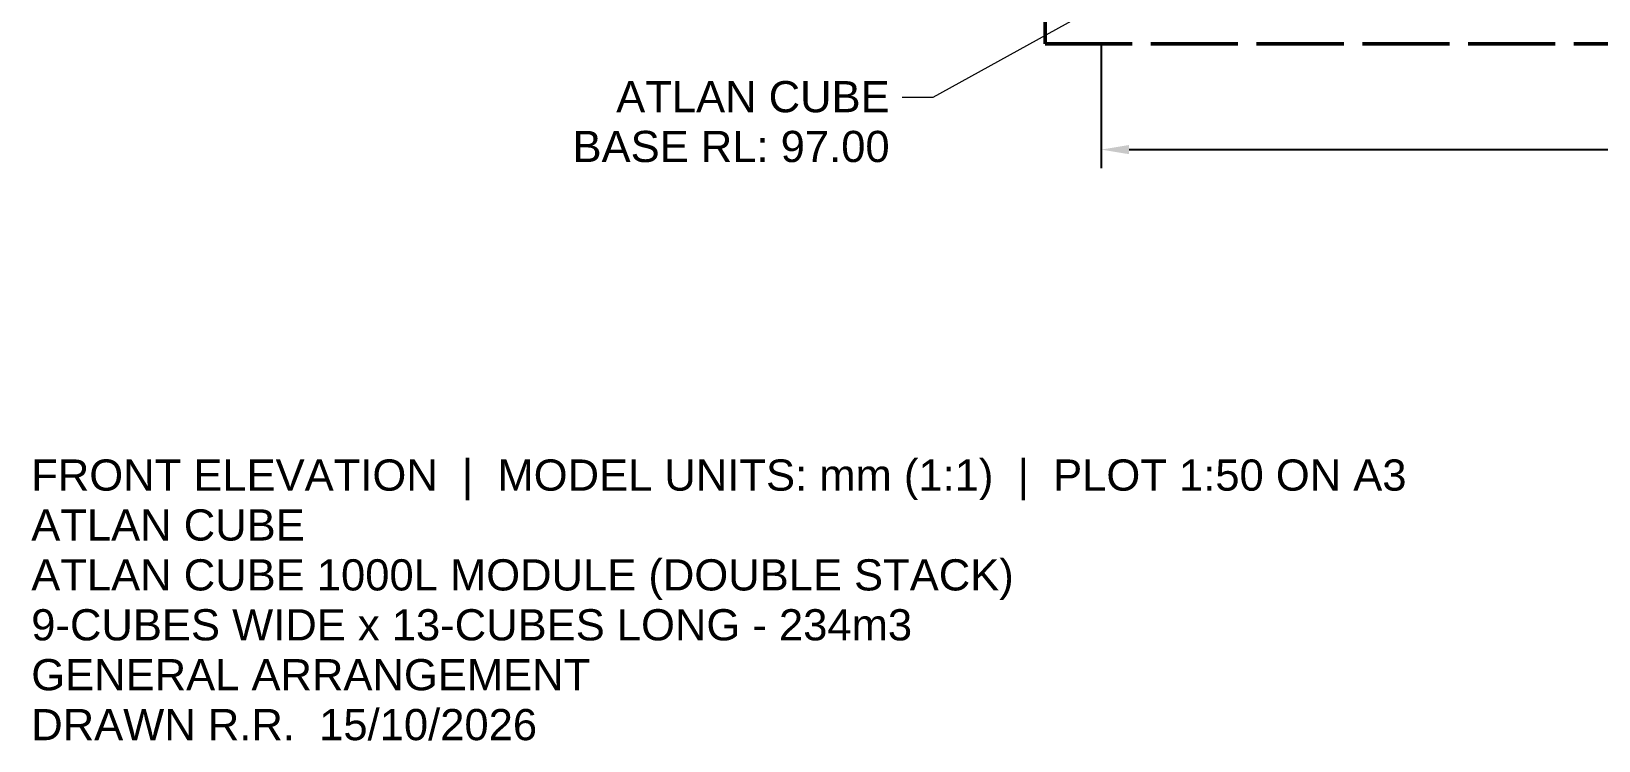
# Model space of a CAD drawing. Header units: millimetres. Extents: x -3034 to 15462, y -2134 to 3720.
# Drawn here: x -3034 to 1411, y -2134 to -123 of the extents above; entities that cross this region are included whole.
import ezdxf
from ezdxf.enums import TextEntityAlignment as Align

# ---------------------------------------------------------------- set-up
doc = ezdxf.new("R2010")
doc.units = ezdxf.units.MM
doc.linetypes.add('DASH_247_53', pattern=[299.861111, 246.944444, -52.916667])
for name, color, linetype in [('ANNOTATIONS', 7, 'Continuous'), ('DIMENSIONS', 7, 'Continuous'), ('GEOFAB', 5, 'Continuous'), ('LEADERS', 7, 'Continuous'), ('TITLE', 7, 'Continuous')]:
    doc.layers.add(name, color=color, linetype=linetype)
doc.styles.add('ARIAL', font='arial.ttf')
doc.dimstyles.get("Standard").update_dxf_attribs({"dimtxt": 2.5, "dimasz": 2.5, "dimexe": 1.25, "dimexo": 0.625, "dimtad": 1, "dimcen": 2.5, "dimazin": 3, "dimtfac": 1, "dimtmove": 0, "dimatfit": 3})

msp = doc.modelspace()

# ---------------------------------------------------------------- linework, layer by layer
at = {"layer": 'GEOFAB', "color": 5, "linetype": 'DASH_247_53', "lineweight": 50}
for q in [(-158.7, 2130.6), (15108.8, -158.7)]:
    msp.add_line((-158.7, -158.7), q, dxfattribs=at)
at = {"layer": 'LEADERS', "lineweight": 18}
for p, q in [((-476.2, -310.4), (52.9, -17.6)), ((-564.4, -310.4), (-476.2, -310.4))]:
    msp.add_line(p, q, dxfattribs=at)

# ---------------------------------------------------------------- texts
at = {"layer": 'ANNOTATIONS', "style": 'ARIAL'}
for s, height, p in [('ATLAN CUBE', 88.41, (-599.7, -352.8)), ('BASE RL: 97.00', 88.406, (-599.7, -493.9))]:
    msp.add_text(s, height=height, dxfattribs=at).set_placement(p, align=Align.RIGHT)
at = {"layer": 'TITLE', "style": 'ARIAL'}
for s, height, p in [('FRONT ELEVATION  |  MODEL UNITS: mm (1:1)  |  PLOT 1:50 ON A3', 88.406, (-3033.9, -1425.2)), ('ATLAN CUBE', 88.41, (-3033.9, -1566.7)), ('ATLAN CUBE 1000L MODULE (DOUBLE STACK)', 88.406, (-3033.9, -1708.1)), ('9-CUBES WIDE x 13-CUBES LONG - 234m3', 88.406, (-3033.9, -1849.6)), ('GENERAL ARRANGEMENT', 88.406, (-3033.9, -1991)), ('DRAWN R.R.  15/10/2026', 88.406, (-3033.9, -2132.5))]:
    msp.add_text(s, height=height, dxfattribs=at).set_placement(p)

# ---------------------------------------------------------------- dimensions: what is measured, and where the dimension line sits
at = {"layer": 'DIMENSIONS'}
msp.add_linear_dim(base=(0, -458.6), p1=(0, -158.7), p2=(14950, -158.7), dimstyle='Standard', override={"dimtxt": 101.035556, "dimasz": 79.375, "dimexe": 52.916667, "dimexo": 0, "dimgap": 44.097222, "dimtad": 1, "dimtih": 0, "dimtoh": 0, "dimdec": 0, "dimtxsty": 'ARIAL', "dimclrd": 7, "dimclre": 7, "dimclrt": 7}, dxfattribs=at).render()

doc.saveas('drawing.dxf')
